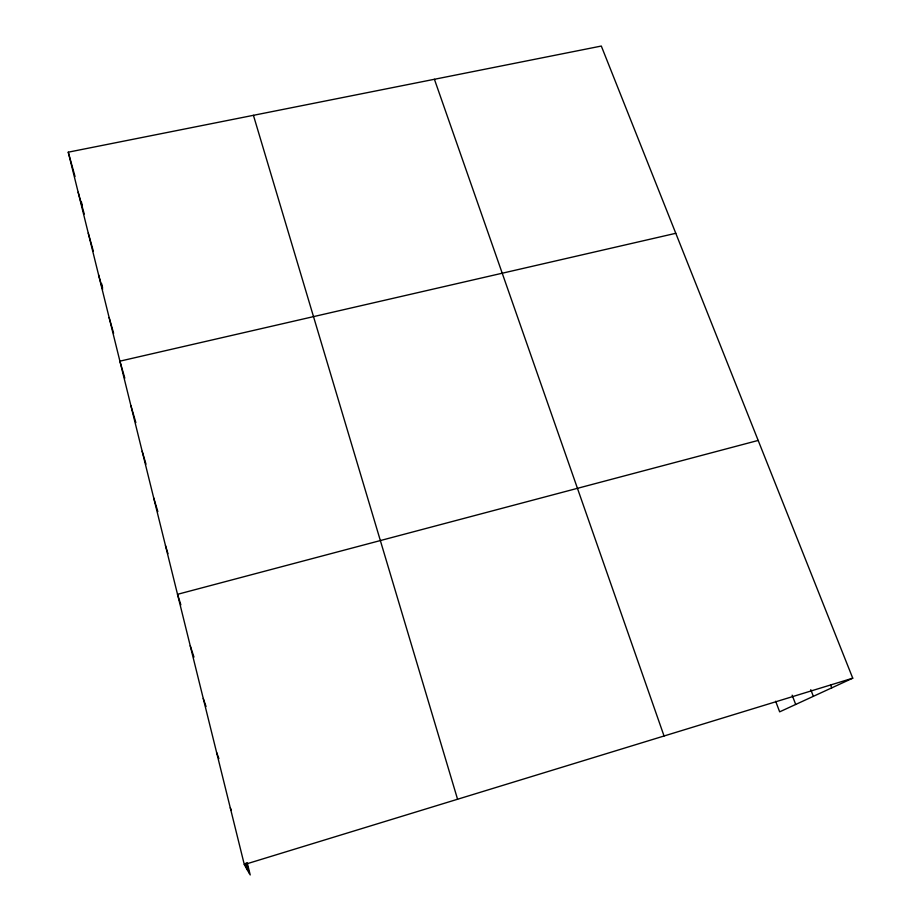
<?xml version="1.0" encoding="UTF-8"?>
<svg xmlns="http://www.w3.org/2000/svg" width="921" height="921" viewBox="0 0 921 921"><rect width="100%" height="100%" fill="white"/><g stroke="black" fill="none" stroke-linecap="round" stroke-linejoin="round"><path stroke-width="1.38" d="M247.196 862.689L250.224 874.95L244.307 864.577L68.258 152.184L601.309 46.05L852.742 678.19L779.661 711.841L775.655 701.249M244.307 864.577L852.742 678.19M758.179 440.434L177.523 594.321L180.861 604.855M675.784 233.301L119.903 361.159L124.807 378.151M230.285 807.821L231.413 810.445M830.673 685.201L831.721 687.872M810.791 689.679L813.358 696.322M792.152 695.182L795.698 704.45M216.608 752.469L218.91 758.616M434.413 79.275L664.053 735.994M203.253 698.463L206.051 706.522M190.233 645.771L193.963 657.099M165.469 545.554L167.967 553.671M153.692 497.893L157.836 511.627M253.425 115.321L457.564 799.244M142.179 451.29L145.99 464.172M130.92 405.724L135.859 422.635M109.127 317.549L113.617 333.264M98.582 274.884L102.657 289.275M88.266 233.117L93.286 251.007M78.158 192.224L84.26 214.063M68.258 152.184L75.027 176.533M246.563 863.104L248.946 872.694M245.803 863.276L247.519 870.195M81.278 201.48L82.303 205.648M101.575 283.564L102.576 287.617M245.021 863.495L246.022 867.582"/></g></svg>
